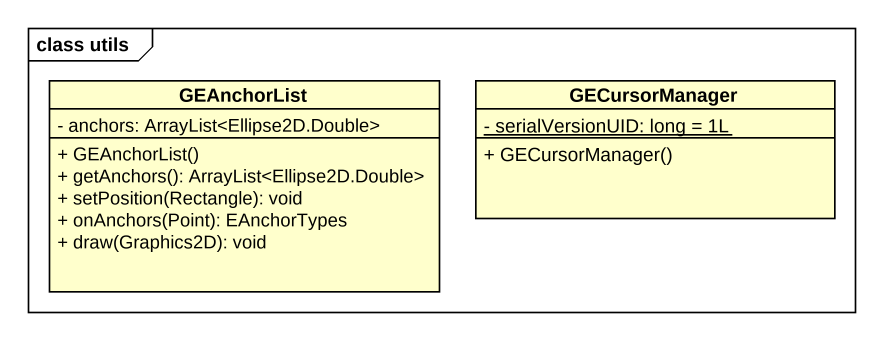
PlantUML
@startuml
mainframe class utils
hide circle
hide empty members
skinparam classAttributeIconSize 0
class GEAnchorList {
  - anchors: ArrayList<Ellipse2D.Double>
  + GEAnchorList()
  + getAnchors(): ArrayList<Ellipse2D.Double>
  + setPosition(Rectangle): void
  + onAnchors(Point): EAnchorTypes
  + draw(Graphics2D): void
}
class GECursorManager {
  {static} - serialVersionUID: long = 1L
  + GECursorManager()
}
@enduml
